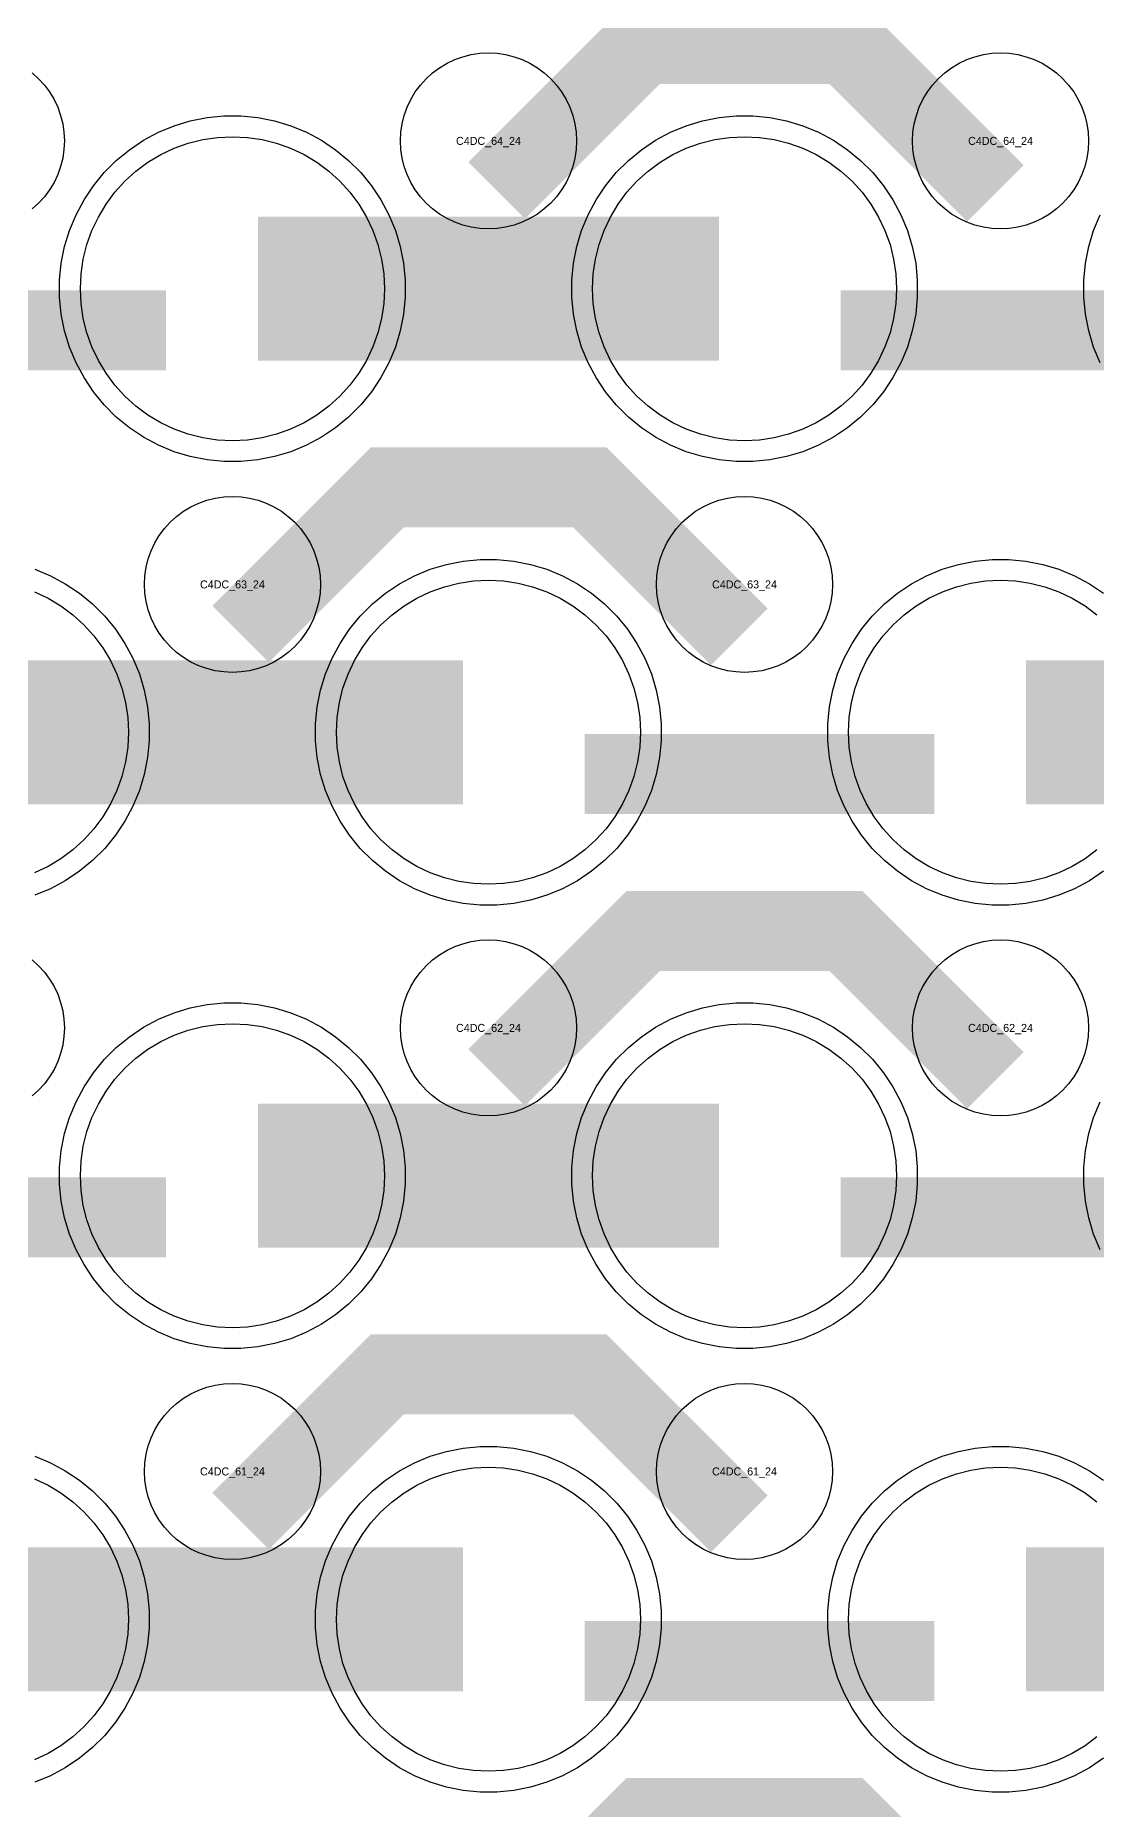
# Model space of a CAD drawing. Extents: x -11880 to 11880, y -14992 to 14992.
# Drawn here: x -4382 to -4050, y -6447 to -5892 of the extents above; entities that cross this region are included whole.
import ezdxf
from ezdxf.enums import TextEntityAlignment as Align

# ---------------------------------------------------------------- set-up
doc = ezdxf.new("R2010")
doc.units = 0
doc.header["$MEASUREMENT"] = 0
for name, color, linetype in [('GDS_775_DT_237', 138, 'CONTINUOUS'), ('RDL1_FS', 34, 'CONTINUOUS'), ('RDL_BS', 160, 'CONTINUOUS')]:
    doc.layers.add(name, color=color, linetype=linetype)

msp = doc.modelspace()

# ---------------------------------------------------------------- linework, layer by layer
at = {"layer": 'RDL1_FS', "color": 240, "true_color": 0xed1f24}
for points in [[(-4320, -6018.974), (-4324.657, -6018.745), (-4329.268, -6018.061), (-4333.791, -6016.929), (-4338.181, -6015.357), (-4342.395, -6013.365), (-4346.395, -6010.967), (-4350.14, -6008.189), (-4353.594, -6005.059), (-4356.724, -6001.605), (-4359.502, -5997.86), (-4361.9, -5993.86), (-4363.892, -5989.646), (-4365.464, -5985.256), (-4366.596, -5980.733), (-4367.28, -5976.122), (-4367.509, -5971.465), (-4367.28, -5966.808), (-4366.596, -5962.197), (-4365.464, -5957.674), (-4363.892, -5953.284), (-4361.9, -5949.07), (-4359.502, -5945.07), (-4356.724, -5941.325), (-4353.594, -5937.871), (-4350.14, -5934.741), (-4346.395, -5931.963), (-4342.395, -5929.565), (-4338.181, -5927.573), (-4333.791, -5926.001), (-4329.268, -5924.869), (-4324.657, -5924.185), (-4320, -5923.956), (-4315.343, -5924.185), (-4310.732, -5924.869), (-4306.209, -5926.001), (-4301.819, -5927.573), (-4297.605, -5929.565), (-4293.605, -5931.963), (-4289.86, -5934.741), (-4286.406, -5937.871), (-4283.276, -5941.325), (-4280.498, -5945.07), (-4278.1, -5949.07), (-4276.108, -5953.284), (-4274.536, -5957.674), (-4273.404, -5962.197), (-4272.72, -5966.808), (-4272.491, -5971.465), (-4272.72, -5976.122), (-4273.404, -5980.733), (-4274.536, -5985.256), (-4276.108, -5989.646), (-4278.1, -5993.86), (-4280.498, -5997.86), (-4283.276, -6001.605), (-4286.406, -6005.059), (-4289.86, -6008.189), (-4293.605, -6010.967), (-4297.605, -6013.365), (-4301.819, -6015.357), (-4306.209, -6016.929), (-4310.732, -6018.061), (-4315.343, -6018.745)], [(-4160, -6018.974), (-4164.657, -6018.745), (-4169.268, -6018.061), (-4173.791, -6016.929), (-4178.181, -6015.357), (-4182.395, -6013.365), (-4186.395, -6010.967), (-4190.14, -6008.189), (-4193.594, -6005.059), (-4196.724, -6001.605), (-4199.502, -5997.86), (-4201.9, -5993.86), (-4203.892, -5989.646), (-4205.464, -5985.256), (-4206.596, -5980.733), (-4207.28, -5976.122), (-4207.509, -5971.465), (-4207.28, -5966.808), (-4206.596, -5962.197), (-4205.464, -5957.674), (-4203.892, -5953.284), (-4201.9, -5949.07), (-4199.502, -5945.07), (-4196.724, -5941.325), (-4193.594, -5937.871), (-4190.14, -5934.741), (-4186.395, -5931.963), (-4182.395, -5929.565), (-4178.181, -5927.573), (-4173.791, -5926.001), (-4169.268, -5924.869), (-4164.657, -5924.185), (-4160, -5923.956), (-4155.343, -5924.185), (-4150.732, -5924.869), (-4146.209, -5926.001), (-4141.819, -5927.573), (-4137.605, -5929.565), (-4133.605, -5931.963), (-4129.86, -5934.741), (-4126.406, -5937.871), (-4123.276, -5941.325), (-4120.498, -5945.07), (-4118.1, -5949.07), (-4116.108, -5953.284), (-4114.536, -5957.674), (-4113.404, -5962.197), (-4112.72, -5966.808), (-4112.491, -5971.465), (-4112.72, -5976.122), (-4113.404, -5980.733), (-4114.536, -5985.256), (-4116.108, -5989.646), (-4118.1, -5993.86), (-4120.498, -5997.86), (-4123.276, -6001.605), (-4126.406, -6005.059), (-4129.86, -6008.189), (-4133.605, -6010.967), (-4137.605, -6013.365), (-4141.819, -6015.357), (-4146.209, -6016.929), (-4150.732, -6018.061), (-4155.343, -6018.745)], [(-4240, -6157.539), (-4244.657, -6157.31), (-4249.268, -6156.626), (-4253.791, -6155.494), (-4258.181, -6153.922), (-4262.395, -6151.93), (-4266.395, -6149.532), (-4270.14, -6146.754), (-4273.594, -6143.624), (-4276.724, -6140.17), (-4279.502, -6136.425), (-4281.9, -6132.425), (-4283.892, -6128.211), (-4285.464, -6123.821), (-4286.596, -6119.298), (-4287.28, -6114.687), (-4287.509, -6110.03), (-4287.28, -6105.373), (-4286.596, -6100.762), (-4285.464, -6096.239), (-4283.892, -6091.849), (-4281.9, -6087.635), (-4279.502, -6083.635), (-4276.724, -6079.89), (-4273.594, -6076.436), (-4270.14, -6073.306), (-4266.395, -6070.528), (-4262.395, -6068.13), (-4258.181, -6066.138), (-4253.791, -6064.566), (-4249.268, -6063.434), (-4244.657, -6062.75), (-4240, -6062.521), (-4235.343, -6062.75), (-4230.732, -6063.434), (-4226.209, -6064.566), (-4221.819, -6066.138), (-4217.605, -6068.13), (-4213.605, -6070.528), (-4209.86, -6073.306), (-4206.406, -6076.436), (-4203.276, -6079.89), (-4200.498, -6083.635), (-4198.1, -6087.635), (-4196.108, -6091.849), (-4194.536, -6096.239), (-4193.404, -6100.762), (-4192.72, -6105.373), (-4192.491, -6110.03), (-4192.72, -6114.687), (-4193.404, -6119.298), (-4194.536, -6123.821), (-4196.108, -6128.211), (-4198.1, -6132.425), (-4200.498, -6136.425), (-4203.276, -6140.17), (-4206.406, -6143.624), (-4209.86, -6146.754), (-4213.605, -6149.532), (-4217.605, -6151.93), (-4221.819, -6153.922), (-4226.209, -6155.494), (-4230.732, -6156.626), (-4235.343, -6157.31)]]:
    msp.add_lwpolyline(points, close=True, dxfattribs=at)
for points in [[(-4311.998, -5971.465, 45, 45, 0), (-4239.998, -5971.465, 45, 45, 0)], [(-4239.998, -5971.465, 45, 45, 0), (-4167.998, -5971.465, 45, 45, 0)], [(-4391.998, -6110.03, 45, 45, 0), (-4319.998, -6110.03, 45, 45, 0)], [(-4319.998, -6110.03, 45, 45, 0), (-4247.998, -6110.03, 45, 45, 0)], [(-4071.998, -6110.03, 45, 45, 0), (-3999.998, -6110.03, 45, 45, 0)]]:
    msp.add_lwpolyline(points, format="xyseb", dxfattribs=at)
for points in [[(-4049.86, -6146.754), (-4053.605, -6149.532), (-4057.605, -6151.93), (-4061.819, -6153.922), (-4066.209, -6155.494), (-4070.732, -6156.626), (-4075.343, -6157.31), (-4080, -6157.539), (-4084.657, -6157.31), (-4089.268, -6156.626), (-4093.791, -6155.494), (-4098.181, -6153.922), (-4102.395, -6151.93), (-4106.395, -6149.532), (-4110.14, -6146.754), (-4113.594, -6143.624), (-4116.724, -6140.17), (-4119.502, -6136.425), (-4121.9, -6132.425), (-4123.892, -6128.211), (-4125.464, -6123.821), (-4126.596, -6119.298), (-4127.28, -6114.687), (-4127.509, -6110.03), (-4127.28, -6105.373), (-4126.596, -6100.762), (-4125.464, -6096.239), (-4123.892, -6091.849), (-4121.9, -6087.635), (-4119.502, -6083.635), (-4116.724, -6079.89), (-4113.594, -6076.436), (-4110.14, -6073.306), (-4106.395, -6070.528), (-4102.395, -6068.13), (-4098.181, -6066.138), (-4093.791, -6064.566), (-4089.268, -6063.434), (-4084.657, -6062.75), (-4080, -6062.521), (-4075.343, -6062.75), (-4070.732, -6063.434), (-4066.209, -6064.566), (-4061.819, -6066.138), (-4057.605, -6068.13), (-4053.605, -6070.528), (-4049.86, -6073.306)], [(-4381.819, -6066.138), (-4377.605, -6068.13), (-4373.605, -6070.528), (-4369.86, -6073.306), (-4366.406, -6076.436), (-4363.276, -6079.89), (-4360.498, -6083.635), (-4358.1, -6087.635), (-4356.108, -6091.849), (-4354.536, -6096.239), (-4353.404, -6100.762), (-4352.72, -6105.373), (-4352.491, -6110.03), (-4352.72, -6114.687), (-4353.404, -6119.298), (-4354.536, -6123.821), (-4356.108, -6128.211), (-4358.1, -6132.425), (-4360.498, -6136.425), (-4363.276, -6140.17), (-4366.406, -6143.624), (-4369.86, -6146.754), (-4373.605, -6149.532), (-4377.605, -6151.93), (-4381.819, -6153.922)]]:
    msp.add_lwpolyline(points, dxfattribs=at)
at = {"layer": 'RDL1_FS'}
for points in [[(-4320, -6296.099), (-4324.657, -6295.87), (-4329.268, -6295.186), (-4333.791, -6294.054), (-4338.181, -6292.482), (-4342.395, -6290.49), (-4346.395, -6288.092), (-4350.14, -6285.314), (-4353.594, -6282.184), (-4356.724, -6278.73), (-4359.502, -6274.985), (-4361.9, -6270.985), (-4363.892, -6266.771), (-4365.464, -6262.381), (-4366.596, -6257.858), (-4367.28, -6253.247), (-4367.509, -6248.59), (-4367.28, -6243.933), (-4366.596, -6239.322), (-4365.464, -6234.799), (-4363.892, -6230.409), (-4361.9, -6226.195), (-4359.502, -6222.195), (-4356.724, -6218.45), (-4353.594, -6214.996), (-4350.14, -6211.866), (-4346.395, -6209.088), (-4342.395, -6206.69), (-4338.181, -6204.698), (-4333.791, -6203.126), (-4329.268, -6201.994), (-4324.657, -6201.31), (-4320, -6201.081), (-4315.343, -6201.31), (-4310.732, -6201.994), (-4306.209, -6203.126), (-4301.819, -6204.698), (-4297.605, -6206.69), (-4293.605, -6209.088), (-4289.86, -6211.866), (-4286.406, -6214.996), (-4283.276, -6218.45), (-4280.498, -6222.195), (-4278.1, -6226.195), (-4276.108, -6230.409), (-4274.536, -6234.799), (-4273.404, -6239.322), (-4272.72, -6243.933), (-4272.491, -6248.59), (-4272.72, -6253.247), (-4273.404, -6257.858), (-4274.536, -6262.381), (-4276.108, -6266.771), (-4278.1, -6270.985), (-4280.498, -6274.985), (-4283.276, -6278.73), (-4286.406, -6282.184), (-4289.86, -6285.314), (-4293.605, -6288.092), (-4297.605, -6290.49), (-4301.819, -6292.482), (-4306.209, -6294.054), (-4310.732, -6295.186), (-4315.343, -6295.87)], [(-4160, -6296.099), (-4164.657, -6295.87), (-4169.268, -6295.186), (-4173.791, -6294.054), (-4178.181, -6292.482), (-4182.395, -6290.49), (-4186.395, -6288.092), (-4190.14, -6285.314), (-4193.594, -6282.184), (-4196.724, -6278.73), (-4199.502, -6274.985), (-4201.9, -6270.985), (-4203.892, -6266.771), (-4205.464, -6262.381), (-4206.596, -6257.858), (-4207.28, -6253.247), (-4207.509, -6248.59), (-4207.28, -6243.933), (-4206.596, -6239.322), (-4205.464, -6234.799), (-4203.892, -6230.409), (-4201.9, -6226.195), (-4199.502, -6222.195), (-4196.724, -6218.45), (-4193.594, -6214.996), (-4190.14, -6211.866), (-4186.395, -6209.088), (-4182.395, -6206.69), (-4178.181, -6204.698), (-4173.791, -6203.126), (-4169.268, -6201.994), (-4164.657, -6201.31), (-4160, -6201.081), (-4155.343, -6201.31), (-4150.732, -6201.994), (-4146.209, -6203.126), (-4141.819, -6204.698), (-4137.605, -6206.69), (-4133.605, -6209.088), (-4129.86, -6211.866), (-4126.406, -6214.996), (-4123.276, -6218.45), (-4120.498, -6222.195), (-4118.1, -6226.195), (-4116.108, -6230.409), (-4114.536, -6234.799), (-4113.404, -6239.322), (-4112.72, -6243.933), (-4112.491, -6248.59), (-4112.72, -6253.247), (-4113.404, -6257.858), (-4114.536, -6262.381), (-4116.108, -6266.771), (-4118.1, -6270.985), (-4120.498, -6274.985), (-4123.276, -6278.73), (-4126.406, -6282.184), (-4129.86, -6285.314), (-4133.605, -6288.092), (-4137.605, -6290.49), (-4141.819, -6292.482), (-4146.209, -6294.054), (-4150.732, -6295.186), (-4155.343, -6295.87)], [(-4240, -6434.664), (-4244.657, -6434.435), (-4249.268, -6433.751), (-4253.791, -6432.619), (-4258.181, -6431.047), (-4262.395, -6429.055), (-4266.395, -6426.657), (-4270.14, -6423.879), (-4273.594, -6420.749), (-4276.724, -6417.295), (-4279.502, -6413.55), (-4281.9, -6409.55), (-4283.892, -6405.336), (-4285.464, -6400.946), (-4286.596, -6396.423), (-4287.28, -6391.812), (-4287.509, -6387.155), (-4287.28, -6382.498), (-4286.596, -6377.887), (-4285.464, -6373.364), (-4283.892, -6368.974), (-4281.9, -6364.76), (-4279.502, -6360.76), (-4276.724, -6357.015), (-4273.594, -6353.561), (-4270.14, -6350.431), (-4266.395, -6347.653), (-4262.395, -6345.255), (-4258.181, -6343.263), (-4253.791, -6341.691), (-4249.268, -6340.559), (-4244.657, -6339.875), (-4240, -6339.646), (-4235.343, -6339.875), (-4230.732, -6340.559), (-4226.209, -6341.691), (-4221.819, -6343.263), (-4217.605, -6345.255), (-4213.605, -6347.653), (-4209.86, -6350.431), (-4206.406, -6353.561), (-4203.276, -6357.015), (-4200.498, -6360.76), (-4198.1, -6364.76), (-4196.108, -6368.974), (-4194.536, -6373.364), (-4193.404, -6377.887), (-4192.72, -6382.498), (-4192.491, -6387.155), (-4192.72, -6391.812), (-4193.404, -6396.423), (-4194.536, -6400.946), (-4196.108, -6405.336), (-4198.1, -6409.55), (-4200.498, -6413.55), (-4203.276, -6417.295), (-4206.406, -6420.749), (-4209.86, -6423.879), (-4213.605, -6426.657), (-4217.605, -6429.055), (-4221.819, -6431.047), (-4226.209, -6432.619), (-4230.732, -6433.751), (-4235.343, -6434.435)]]:
    msp.add_lwpolyline(points, close=True, dxfattribs=at)
for points in [[(-4311.998, -6248.59, 45, 45, 0), (-4239.998, -6248.59, 45, 45, 0)], [(-4239.998, -6248.59, 45, 45, 0), (-4167.998, -6248.59, 45, 45, 0)], [(-4391.998, -6387.155, 45, 45, 0), (-4319.998, -6387.155, 45, 45, 0)], [(-4319.998, -6387.155, 45, 45, 0), (-4247.998, -6387.155, 45, 45, 0)], [(-4071.998, -6387.155, 45, 45, 0), (-3999.998, -6387.155, 45, 45, 0)]]:
    msp.add_lwpolyline(points, format="xyseb", dxfattribs=at)
for points in [[(-4049.86, -6423.879), (-4053.605, -6426.657), (-4057.605, -6429.055), (-4061.819, -6431.047), (-4066.209, -6432.619), (-4070.732, -6433.751), (-4075.343, -6434.435), (-4080, -6434.664), (-4084.657, -6434.435), (-4089.268, -6433.751), (-4093.791, -6432.619), (-4098.181, -6431.047), (-4102.395, -6429.055), (-4106.395, -6426.657), (-4110.14, -6423.879), (-4113.594, -6420.749), (-4116.724, -6417.295), (-4119.502, -6413.55), (-4121.9, -6409.55), (-4123.892, -6405.336), (-4125.464, -6400.946), (-4126.596, -6396.423), (-4127.28, -6391.812), (-4127.509, -6387.155), (-4127.28, -6382.498), (-4126.596, -6377.887), (-4125.464, -6373.364), (-4123.892, -6368.974), (-4121.9, -6364.76), (-4119.502, -6360.76), (-4116.724, -6357.015), (-4113.594, -6353.561), (-4110.14, -6350.431), (-4106.395, -6347.653), (-4102.395, -6345.255), (-4098.181, -6343.263), (-4093.791, -6341.691), (-4089.268, -6340.559), (-4084.657, -6339.875), (-4080, -6339.646), (-4075.343, -6339.875), (-4070.732, -6340.559), (-4066.209, -6341.691), (-4061.819, -6343.263), (-4057.605, -6345.255), (-4053.605, -6347.653), (-4049.86, -6350.431)], [(-4381.819, -6343.263), (-4377.605, -6345.255), (-4373.605, -6347.653), (-4369.86, -6350.431), (-4366.406, -6353.561), (-4363.276, -6357.015), (-4360.498, -6360.76), (-4358.1, -6364.76), (-4356.108, -6368.974), (-4354.536, -6373.364), (-4353.404, -6377.887), (-4352.72, -6382.498), (-4352.491, -6387.155), (-4352.72, -6391.812), (-4353.404, -6396.423), (-4354.536, -6400.946), (-4356.108, -6405.336), (-4358.1, -6409.55), (-4360.498, -6413.55), (-4363.276, -6417.295), (-4366.406, -6420.749), (-4369.86, -6423.879), (-4373.605, -6426.657), (-4377.605, -6429.055), (-4381.819, -6431.047)]]:
    msp.add_lwpolyline(points, dxfattribs=at)
at = {"layer": 'RDL_BS'}
for points in [[(-4237.438, -5940.779, 25, 25, 0), (-4191.623, -5894.964, 25, 25, 0), (-4158.07, -5894.964, 25, 25, 0)], [(-4081.599, -5941.678, 25, 25, 0), (-4128.313, -5894.964, 25, 25, 0), (-4158.071, -5894.964, 25, 25, 0)], [(-4317.438, -6079.344, 25, 25, 0), (-4271.623, -6033.529, 25, 25, 0), (-4238.07, -6033.529, 25, 25, 0)], [(-4161.599, -6080.243, 25, 25, 0), (-4208.313, -6033.529, 25, 25, 0), (-4238.071, -6033.529, 25, 25, 0)], [(-4237.438, -6217.904, 25, 25, 0), (-4191.623, -6172.089, 25, 25, 0), (-4158.07, -6172.089, 25, 25, 0)], [(-4081.599, -6218.803, 25, 25, 0), (-4128.313, -6172.089, 25, 25, 0), (-4158.071, -6172.089, 25, 25, 0)], [(-4449.984, -6261.603, 25, 25, 0), (-4340.719, -6261.603, 25, 25, 0)], [(-4129.984, -6261.603, 25, 25, 0), (-4020.719, -6261.603, 25, 25, 0)], [(-4317.438, -6356.469, 25, 25, 0), (-4271.623, -6310.654, 25, 25, 0), (-4238.07, -6310.654, 25, 25, 0)], [(-4161.599, -6357.368, 25, 25, 0), (-4208.313, -6310.654, 25, 25, 0), (-4238.071, -6310.654, 25, 25, 0)], [(-4209.984, -6400.168, 25, 25, 0), (-4100.719, -6400.168, 25, 25, 0)], [(-4237.438, -6495.034, 25, 25, 0), (-4191.623, -6449.219, 25, 25, 0), (-4158.07, -6449.219, 25, 25, 0)], [(-4081.599, -6495.933, 25, 25, 0), (-4128.313, -6449.219, 25, 25, 0), (-4158.071, -6449.219, 25, 25, 0)]]:
    msp.add_lwpolyline(points, format="xyseb", dxfattribs=at)
for points in [[(-4240, -5952.771), (-4242.693, -5952.639), (-4245.365, -5952.243), (-4247.984, -5951.586), (-4250.519, -5950.679), (-4252.956, -5949.527), (-4255.28, -5948.134), (-4257.443, -5946.531), (-4259.442, -5944.719), (-4261.254, -5942.72), (-4262.857, -5940.557), (-4264.25, -5938.233), (-4265.402, -5935.796), (-4266.309, -5933.261), (-4266.966, -5930.642), (-4267.362, -5927.97), (-4267.494, -5925.277), (-4267.362, -5922.584), (-4266.966, -5919.912), (-4266.309, -5917.293), (-4265.402, -5914.758), (-4264.25, -5912.321), (-4262.857, -5909.997), (-4261.254, -5907.834), (-4259.442, -5905.835), (-4257.443, -5904.023), (-4255.28, -5902.42), (-4252.956, -5901.027), (-4250.519, -5899.875), (-4247.984, -5898.968), (-4245.365, -5898.311), (-4242.693, -5897.915), (-4240, -5897.783), (-4237.307, -5897.915), (-4234.635, -5898.311), (-4232.016, -5898.968), (-4229.481, -5899.875), (-4227.044, -5901.027), (-4224.72, -5902.42), (-4222.557, -5904.023), (-4220.558, -5905.835), (-4218.746, -5907.834), (-4217.143, -5909.997), (-4215.75, -5912.321), (-4214.598, -5914.758), (-4213.691, -5917.293), (-4213.034, -5919.912), (-4212.638, -5922.584), (-4212.506, -5925.277), (-4212.638, -5927.97), (-4213.034, -5930.642), (-4213.691, -5933.261), (-4214.598, -5935.796), (-4215.75, -5938.233), (-4217.143, -5940.557), (-4218.746, -5942.72), (-4220.558, -5944.719), (-4222.557, -5946.531), (-4224.72, -5948.134), (-4227.044, -5949.527), (-4229.481, -5950.679), (-4232.016, -5951.586), (-4234.635, -5952.243), (-4237.307, -5952.639)], [(-4080, -5952.771), (-4082.693, -5952.639), (-4085.365, -5952.243), (-4087.984, -5951.586), (-4090.519, -5950.679), (-4092.956, -5949.527), (-4095.28, -5948.134), (-4097.443, -5946.531), (-4099.442, -5944.719), (-4101.254, -5942.72), (-4102.857, -5940.557), (-4104.25, -5938.233), (-4105.402, -5935.796), (-4106.309, -5933.261), (-4106.966, -5930.642), (-4107.362, -5927.97), (-4107.494, -5925.277), (-4107.362, -5922.584), (-4106.966, -5919.912), (-4106.309, -5917.293), (-4105.402, -5914.758), (-4104.25, -5912.321), (-4102.857, -5909.997), (-4101.254, -5907.834), (-4099.442, -5905.835), (-4097.443, -5904.023), (-4095.28, -5902.42), (-4092.956, -5901.027), (-4090.519, -5899.875), (-4087.984, -5898.968), (-4085.365, -5898.311), (-4082.693, -5897.915), (-4080, -5897.783), (-4077.307, -5897.915), (-4074.635, -5898.311), (-4072.016, -5898.968), (-4069.481, -5899.875), (-4067.044, -5901.027), (-4064.72, -5902.42), (-4062.557, -5904.023), (-4060.558, -5905.835), (-4058.746, -5907.834), (-4057.143, -5909.997), (-4055.75, -5912.321), (-4054.598, -5914.758), (-4053.691, -5917.293), (-4053.034, -5919.912), (-4052.638, -5922.584), (-4052.506, -5925.277), (-4052.638, -5927.97), (-4053.034, -5930.642), (-4053.691, -5933.261), (-4054.598, -5935.796), (-4055.75, -5938.233), (-4057.143, -5940.557), (-4058.746, -5942.72), (-4060.558, -5944.719), (-4062.557, -5946.531), (-4064.72, -5948.134), (-4067.044, -5949.527), (-4069.481, -5950.679), (-4072.016, -5951.586), (-4074.635, -5952.243), (-4077.307, -5952.639)], [(-4320, -6091.336), (-4322.693, -6091.204), (-4325.365, -6090.808), (-4327.984, -6090.151), (-4330.519, -6089.244), (-4332.956, -6088.092), (-4335.28, -6086.699), (-4337.443, -6085.096), (-4339.442, -6083.284), (-4341.254, -6081.285), (-4342.857, -6079.122), (-4344.25, -6076.798), (-4345.402, -6074.361), (-4346.309, -6071.826), (-4346.966, -6069.207), (-4347.362, -6066.535), (-4347.494, -6063.842), (-4347.362, -6061.149), (-4346.966, -6058.477), (-4346.309, -6055.858), (-4345.402, -6053.323), (-4344.25, -6050.886), (-4342.857, -6048.562), (-4341.254, -6046.399), (-4339.442, -6044.4), (-4337.443, -6042.588), (-4335.28, -6040.985), (-4332.956, -6039.592), (-4330.519, -6038.44), (-4327.984, -6037.533), (-4325.365, -6036.876), (-4322.693, -6036.48), (-4320, -6036.348), (-4317.307, -6036.48), (-4314.635, -6036.876), (-4312.016, -6037.533), (-4309.481, -6038.44), (-4307.044, -6039.592), (-4304.72, -6040.985), (-4302.557, -6042.588), (-4300.558, -6044.4), (-4298.746, -6046.399), (-4297.143, -6048.562), (-4295.75, -6050.886), (-4294.598, -6053.323), (-4293.691, -6055.858), (-4293.034, -6058.477), (-4292.638, -6061.149), (-4292.506, -6063.842), (-4292.638, -6066.535), (-4293.034, -6069.207), (-4293.691, -6071.826), (-4294.598, -6074.361), (-4295.75, -6076.798), (-4297.143, -6079.122), (-4298.746, -6081.285), (-4300.558, -6083.284), (-4302.557, -6085.096), (-4304.72, -6086.699), (-4307.044, -6088.092), (-4309.481, -6089.244), (-4312.016, -6090.151), (-4314.635, -6090.808), (-4317.307, -6091.204)], [(-4160, -6091.336), (-4162.693, -6091.204), (-4165.365, -6090.808), (-4167.984, -6090.151), (-4170.519, -6089.244), (-4172.956, -6088.092), (-4175.28, -6086.699), (-4177.443, -6085.096), (-4179.442, -6083.284), (-4181.254, -6081.285), (-4182.857, -6079.122), (-4184.25, -6076.798), (-4185.402, -6074.361), (-4186.309, -6071.826), (-4186.966, -6069.207), (-4187.362, -6066.535), (-4187.494, -6063.842), (-4187.362, -6061.149), (-4186.966, -6058.477), (-4186.309, -6055.858), (-4185.402, -6053.323), (-4184.25, -6050.886), (-4182.857, -6048.562), (-4181.254, -6046.399), (-4179.442, -6044.4), (-4177.443, -6042.588), (-4175.28, -6040.985), (-4172.956, -6039.592), (-4170.519, -6038.44), (-4167.984, -6037.533), (-4165.365, -6036.876), (-4162.693, -6036.48), (-4160, -6036.348), (-4157.307, -6036.48), (-4154.635, -6036.876), (-4152.016, -6037.533), (-4149.481, -6038.44), (-4147.044, -6039.592), (-4144.72, -6040.985), (-4142.557, -6042.588), (-4140.558, -6044.4), (-4138.746, -6046.399), (-4137.143, -6048.562), (-4135.75, -6050.886), (-4134.598, -6053.323), (-4133.691, -6055.858), (-4133.034, -6058.477), (-4132.638, -6061.149), (-4132.506, -6063.842), (-4132.638, -6066.535), (-4133.034, -6069.207), (-4133.691, -6071.826), (-4134.598, -6074.361), (-4135.75, -6076.798), (-4137.143, -6079.122), (-4138.746, -6081.285), (-4140.558, -6083.284), (-4142.557, -6085.096), (-4144.72, -6086.699), (-4147.044, -6088.092), (-4149.481, -6089.244), (-4152.016, -6090.151), (-4154.635, -6090.808), (-4157.307, -6091.204)], [(-4240, -6229.896), (-4242.693, -6229.764), (-4245.365, -6229.368), (-4247.984, -6228.711), (-4250.519, -6227.804), (-4252.956, -6226.652), (-4255.28, -6225.259), (-4257.443, -6223.656), (-4259.442, -6221.844), (-4261.254, -6219.845), (-4262.857, -6217.682), (-4264.25, -6215.358), (-4265.402, -6212.921), (-4266.309, -6210.386), (-4266.966, -6207.767), (-4267.362, -6205.095), (-4267.494, -6202.402), (-4267.362, -6199.709), (-4266.966, -6197.037), (-4266.309, -6194.418), (-4265.402, -6191.883), (-4264.25, -6189.446), (-4262.857, -6187.122), (-4261.254, -6184.959), (-4259.442, -6182.96), (-4257.443, -6181.148), (-4255.28, -6179.545), (-4252.956, -6178.152), (-4250.519, -6177), (-4247.984, -6176.093), (-4245.365, -6175.436), (-4242.693, -6175.04), (-4240, -6174.908), (-4237.307, -6175.04), (-4234.635, -6175.436), (-4232.016, -6176.093), (-4229.481, -6177), (-4227.044, -6178.152), (-4224.72, -6179.545), (-4222.557, -6181.148), (-4220.558, -6182.96), (-4218.746, -6184.959), (-4217.143, -6187.122), (-4215.75, -6189.446), (-4214.598, -6191.883), (-4213.691, -6194.418), (-4213.034, -6197.037), (-4212.638, -6199.709), (-4212.506, -6202.402), (-4212.638, -6205.095), (-4213.034, -6207.767), (-4213.691, -6210.386), (-4214.598, -6212.921), (-4215.75, -6215.358), (-4217.143, -6217.682), (-4218.746, -6219.845), (-4220.558, -6221.844), (-4222.557, -6223.656), (-4224.72, -6225.259), (-4227.044, -6226.652), (-4229.481, -6227.804), (-4232.016, -6228.711), (-4234.635, -6229.368), (-4237.307, -6229.764)], [(-4080, -6229.896), (-4082.693, -6229.764), (-4085.365, -6229.368), (-4087.984, -6228.711), (-4090.519, -6227.804), (-4092.956, -6226.652), (-4095.28, -6225.259), (-4097.443, -6223.656), (-4099.442, -6221.844), (-4101.254, -6219.845), (-4102.857, -6217.682), (-4104.25, -6215.358), (-4105.402, -6212.921), (-4106.309, -6210.386), (-4106.966, -6207.767), (-4107.362, -6205.095), (-4107.494, -6202.402), (-4107.362, -6199.709), (-4106.966, -6197.037), (-4106.309, -6194.418), (-4105.402, -6191.883), (-4104.25, -6189.446), (-4102.857, -6187.122), (-4101.254, -6184.959), (-4099.442, -6182.96), (-4097.443, -6181.148), (-4095.28, -6179.545), (-4092.956, -6178.152), (-4090.519, -6177), (-4087.984, -6176.093), (-4085.365, -6175.436), (-4082.693, -6175.04), (-4080, -6174.908), (-4077.307, -6175.04), (-4074.635, -6175.436), (-4072.016, -6176.093), (-4069.481, -6177), (-4067.044, -6178.152), (-4064.72, -6179.545), (-4062.557, -6181.148), (-4060.558, -6182.96), (-4058.746, -6184.959), (-4057.143, -6187.122), (-4055.75, -6189.446), (-4054.598, -6191.883), (-4053.691, -6194.418), (-4053.034, -6197.037), (-4052.638, -6199.709), (-4052.506, -6202.402), (-4052.638, -6205.095), (-4053.034, -6207.767), (-4053.691, -6210.386), (-4054.598, -6212.921), (-4055.75, -6215.358), (-4057.143, -6217.682), (-4058.746, -6219.845), (-4060.558, -6221.844), (-4062.557, -6223.656), (-4064.72, -6225.259), (-4067.044, -6226.652), (-4069.481, -6227.804), (-4072.016, -6228.711), (-4074.635, -6229.368), (-4077.307, -6229.764)], [(-4322.644, -6302.59), (-4327.938, -6302.073), (-4333.165, -6301.027), (-4338.205, -6299.496), (-4343.115, -6297.465), (-4347.777, -6294.973), (-4352.191, -6292.026), (-4356.292, -6288.664), (-4360.074, -6284.882), (-4363.436, -6280.781), (-4366.383, -6276.367), (-4368.875, -6271.705), (-4370.906, -6266.795), (-4372.437, -6261.755), (-4373.483, -6256.528), (-4374, -6251.234), (-4374, -6245.946), (-4373.483, -6240.652), (-4372.437, -6235.425), (-4370.906, -6230.385), (-4368.875, -6225.475), (-4366.383, -6220.813), (-4363.436, -6216.399), (-4360.074, -6212.298), (-4356.292, -6208.516), (-4352.191, -6205.154), (-4347.777, -6202.207), (-4343.115, -6199.715), (-4338.205, -6197.684), (-4333.165, -6196.153), (-4327.938, -6195.107), (-4322.644, -6194.59), (-4317.356, -6194.59), (-4312.062, -6195.107), (-4306.835, -6196.153), (-4301.795, -6197.684), (-4296.885, -6199.715), (-4292.223, -6202.207), (-4287.809, -6205.154), (-4283.708, -6208.516), (-4279.926, -6212.298), (-4276.564, -6216.399), (-4273.617, -6220.813), (-4271.125, -6225.475), (-4269.094, -6230.385), (-4267.563, -6235.425), (-4266.517, -6240.652), (-4266, -6245.946), (-4266, -6251.234), (-4266.517, -6256.528), (-4267.563, -6261.755), (-4269.094, -6266.795), (-4271.125, -6271.705), (-4273.617, -6276.367), (-4276.564, -6280.781), (-4279.926, -6284.882), (-4283.708, -6288.664), (-4287.809, -6292.026), (-4292.223, -6294.973), (-4296.885, -6297.465), (-4301.795, -6299.496), (-4306.835, -6301.027), (-4312.062, -6302.073), (-4317.356, -6302.59)], [(-4162.644, -6302.59), (-4167.938, -6302.073), (-4173.165, -6301.027), (-4178.205, -6299.496), (-4183.115, -6297.465), (-4187.777, -6294.973), (-4192.191, -6292.026), (-4196.292, -6288.664), (-4200.074, -6284.882), (-4203.436, -6280.781), (-4206.383, -6276.367), (-4208.875, -6271.705), (-4210.906, -6266.795), (-4212.437, -6261.755), (-4213.483, -6256.528), (-4214, -6251.234), (-4214, -6245.946), (-4213.483, -6240.652), (-4212.437, -6235.425), (-4210.906, -6230.385), (-4208.875, -6225.475), (-4206.383, -6220.813), (-4203.436, -6216.399), (-4200.074, -6212.298), (-4196.292, -6208.516), (-4192.191, -6205.154), (-4187.777, -6202.207), (-4183.115, -6199.715), (-4178.205, -6197.684), (-4173.165, -6196.153), (-4167.938, -6195.107), (-4162.644, -6194.59), (-4157.356, -6194.59), (-4152.062, -6195.107), (-4146.835, -6196.153), (-4141.795, -6197.684), (-4136.885, -6199.715), (-4132.223, -6202.207), (-4127.809, -6205.154), (-4123.708, -6208.516), (-4119.926, -6212.298), (-4116.564, -6216.399), (-4113.617, -6220.813), (-4111.125, -6225.475), (-4109.094, -6230.385), (-4107.563, -6235.425), (-4106.517, -6240.652), (-4106, -6245.946), (-4106, -6251.234), (-4106.517, -6256.528), (-4107.563, -6261.755), (-4109.094, -6266.795), (-4111.125, -6271.705), (-4113.617, -6276.367), (-4116.564, -6280.781), (-4119.926, -6284.882), (-4123.708, -6288.664), (-4127.809, -6292.026), (-4132.223, -6294.973), (-4136.885, -6297.465), (-4141.795, -6299.496), (-4146.835, -6301.027), (-4152.062, -6302.073), (-4157.356, -6302.59)], [(-4320, -6368.461), (-4322.693, -6368.329), (-4325.365, -6367.933), (-4327.984, -6367.276), (-4330.519, -6366.369), (-4332.956, -6365.217), (-4335.28, -6363.824), (-4337.443, -6362.221), (-4339.442, -6360.409), (-4341.254, -6358.41), (-4342.857, -6356.247), (-4344.25, -6353.923), (-4345.402, -6351.486), (-4346.309, -6348.951), (-4346.966, -6346.332), (-4347.362, -6343.66), (-4347.494, -6340.967), (-4347.362, -6338.274), (-4346.966, -6335.602), (-4346.309, -6332.983), (-4345.402, -6330.448), (-4344.25, -6328.011), (-4342.857, -6325.687), (-4341.254, -6323.524), (-4339.442, -6321.525), (-4337.443, -6319.713), (-4335.28, -6318.11), (-4332.956, -6316.717), (-4330.519, -6315.565), (-4327.984, -6314.658), (-4325.365, -6314.001), (-4322.693, -6313.605), (-4320, -6313.473), (-4317.307, -6313.605), (-4314.635, -6314.001), (-4312.016, -6314.658), (-4309.481, -6315.565), (-4307.044, -6316.717), (-4304.72, -6318.11), (-4302.557, -6319.713), (-4300.558, -6321.525), (-4298.746, -6323.524), (-4297.143, -6325.687), (-4295.75, -6328.011), (-4294.598, -6330.448), (-4293.691, -6332.983), (-4293.034, -6335.602), (-4292.638, -6338.274), (-4292.506, -6340.967), (-4292.638, -6343.66), (-4293.034, -6346.332), (-4293.691, -6348.951), (-4294.598, -6351.486), (-4295.75, -6353.923), (-4297.143, -6356.247), (-4298.746, -6358.41), (-4300.558, -6360.409), (-4302.557, -6362.221), (-4304.72, -6363.824), (-4307.044, -6365.217), (-4309.481, -6366.369), (-4312.016, -6367.276), (-4314.635, -6367.933), (-4317.307, -6368.329)], [(-4160, -6368.461), (-4162.693, -6368.329), (-4165.365, -6367.933), (-4167.984, -6367.276), (-4170.519, -6366.369), (-4172.956, -6365.217), (-4175.28, -6363.824), (-4177.443, -6362.221), (-4179.442, -6360.409), (-4181.254, -6358.41), (-4182.857, -6356.247), (-4184.25, -6353.923), (-4185.402, -6351.486), (-4186.309, -6348.951), (-4186.966, -6346.332), (-4187.362, -6343.66), (-4187.494, -6340.967), (-4187.362, -6338.274), (-4186.966, -6335.602), (-4186.309, -6332.983), (-4185.402, -6330.448), (-4184.25, -6328.011), (-4182.857, -6325.687), (-4181.254, -6323.524), (-4179.442, -6321.525), (-4177.443, -6319.713), (-4175.28, -6318.11), (-4172.956, -6316.717), (-4170.519, -6315.565), (-4167.984, -6314.658), (-4165.365, -6314.001), (-4162.693, -6313.605), (-4160, -6313.473), (-4157.307, -6313.605), (-4154.635, -6314.001), (-4152.016, -6314.658), (-4149.481, -6315.565), (-4147.044, -6316.717), (-4144.72, -6318.11), (-4142.557, -6319.713), (-4140.558, -6321.525), (-4138.746, -6323.524), (-4137.143, -6325.687), (-4135.75, -6328.011), (-4134.598, -6330.448), (-4133.691, -6332.983), (-4133.034, -6335.602), (-4132.638, -6338.274), (-4132.506, -6340.967), (-4132.638, -6343.66), (-4133.034, -6346.332), (-4133.691, -6348.951), (-4134.598, -6351.486), (-4135.75, -6353.923), (-4137.143, -6356.247), (-4138.746, -6358.41), (-4140.558, -6360.409), (-4142.557, -6362.221), (-4144.72, -6363.824), (-4147.044, -6365.217), (-4149.481, -6366.369), (-4152.016, -6367.276), (-4154.635, -6367.933), (-4157.307, -6368.329)], [(-4242.644, -6441.155), (-4247.938, -6440.638), (-4253.165, -6439.592), (-4258.205, -6438.061), (-4263.115, -6436.03), (-4267.777, -6433.538), (-4272.191, -6430.591), (-4276.292, -6427.229), (-4280.074, -6423.447), (-4283.436, -6419.346), (-4286.383, -6414.932), (-4288.875, -6410.27), (-4290.906, -6405.36), (-4292.437, -6400.32), (-4293.483, -6395.093), (-4294, -6389.799), (-4294, -6384.511), (-4293.483, -6379.217), (-4292.437, -6373.99), (-4290.906, -6368.95), (-4288.875, -6364.04), (-4286.383, -6359.378), (-4283.436, -6354.964), (-4280.074, -6350.863), (-4276.292, -6347.081), (-4272.191, -6343.719), (-4267.777, -6340.772), (-4263.115, -6338.28), (-4258.205, -6336.249), (-4253.165, -6334.718), (-4247.938, -6333.672), (-4242.644, -6333.155), (-4237.356, -6333.155), (-4232.062, -6333.672), (-4226.835, -6334.718), (-4221.795, -6336.249), (-4216.885, -6338.28), (-4212.223, -6340.772), (-4207.809, -6343.719), (-4203.708, -6347.081), (-4199.926, -6350.863), (-4196.564, -6354.964), (-4193.617, -6359.378), (-4191.125, -6364.04), (-4189.094, -6368.95), (-4187.563, -6373.99), (-4186.517, -6379.217), (-4186, -6384.511), (-4186, -6389.799), (-4186.517, -6395.093), (-4187.563, -6400.32), (-4189.094, -6405.36), (-4191.125, -6410.27), (-4193.617, -6414.932), (-4196.564, -6419.346), (-4199.926, -6423.447), (-4203.708, -6427.229), (-4207.809, -6430.591), (-4212.223, -6433.538), (-4216.885, -6436.03), (-4221.795, -6438.061), (-4226.835, -6439.592), (-4232.062, -6440.638), (-4237.356, -6441.155)]]:
    msp.add_lwpolyline(points, close=True, dxfattribs=at)
for points in [[(-4382.557, -5904.023), (-4380.558, -5905.835), (-4378.746, -5907.834), (-4377.143, -5909.997), (-4375.75, -5912.321), (-4374.598, -5914.758), (-4373.691, -5917.293), (-4373.034, -5919.912), (-4372.638, -5922.584), (-4372.506, -5925.277), (-4372.638, -5927.97), (-4373.034, -5930.642), (-4373.691, -5933.261), (-4374.598, -5935.796), (-4375.75, -5938.233), (-4377.143, -5940.557), (-4378.746, -5942.72), (-4380.558, -5944.719), (-4382.557, -5946.531)], [(-4382.557, -6181.148), (-4380.558, -6182.96), (-4378.746, -6184.959), (-4377.143, -6187.122), (-4375.75, -6189.446), (-4374.598, -6191.883), (-4373.691, -6194.418), (-4373.034, -6197.037), (-4372.638, -6199.709), (-4372.506, -6202.402), (-4372.638, -6205.095), (-4373.034, -6207.767), (-4373.691, -6210.386), (-4374.598, -6212.921), (-4375.75, -6215.358), (-4377.143, -6217.682), (-4378.746, -6219.845), (-4380.558, -6221.844), (-4382.557, -6223.656)], [(-4048.875, -6271.705), (-4050.906, -6266.795), (-4052.437, -6261.755), (-4053.483, -6256.528), (-4054, -6251.234), (-4054, -6245.946), (-4053.483, -6240.652), (-4052.437, -6235.425), (-4050.906, -6230.385), (-4048.875, -6225.475)], [(-4047.809, -6430.591), (-4052.223, -6433.538), (-4056.885, -6436.03), (-4061.795, -6438.061), (-4066.835, -6439.592), (-4072.062, -6440.638), (-4077.356, -6441.155), (-4082.644, -6441.155), (-4087.938, -6440.638), (-4093.165, -6439.592), (-4098.205, -6438.061), (-4103.115, -6436.03), (-4107.777, -6433.538), (-4112.191, -6430.591), (-4116.292, -6427.229), (-4120.074, -6423.447), (-4123.436, -6419.346), (-4126.383, -6414.932), (-4128.875, -6410.27), (-4130.906, -6405.36), (-4132.437, -6400.32), (-4133.483, -6395.093), (-4134, -6389.799), (-4134, -6384.511), (-4133.483, -6379.217), (-4132.437, -6373.99), (-4130.906, -6368.95), (-4128.875, -6364.04), (-4126.383, -6359.378), (-4123.436, -6354.964), (-4120.074, -6350.863), (-4116.292, -6347.081), (-4112.191, -6343.719), (-4107.777, -6340.772), (-4103.115, -6338.28), (-4098.205, -6336.249), (-4093.165, -6334.718), (-4087.938, -6333.672), (-4082.644, -6333.155), (-4077.356, -6333.155), (-4072.062, -6333.672), (-4066.835, -6334.718), (-4061.795, -6336.249), (-4056.885, -6338.28), (-4052.223, -6340.772), (-4047.809, -6343.719)], [(-4381.795, -6336.249), (-4376.885, -6338.28), (-4372.223, -6340.772), (-4367.809, -6343.719), (-4363.708, -6347.081), (-4359.926, -6350.863), (-4356.564, -6354.964), (-4353.617, -6359.378), (-4351.125, -6364.04), (-4349.094, -6368.95), (-4347.563, -6373.99), (-4346.517, -6379.217), (-4346, -6384.511), (-4346, -6389.799), (-4346.517, -6395.093), (-4347.563, -6400.32), (-4349.094, -6405.36), (-4351.125, -6410.27), (-4353.617, -6414.932), (-4356.564, -6419.346), (-4359.926, -6423.447), (-4363.708, -6427.229), (-4367.809, -6430.591), (-4372.223, -6433.538), (-4376.885, -6436.03), (-4381.795, -6438.061)]]:
    msp.add_lwpolyline(points, dxfattribs=at)
at = {"layer": 'RDL_BS', "color": 240, "true_color": 0xed1f24}
for points in [[(-4322.644, -6025.465), (-4327.938, -6024.948), (-4333.165, -6023.902), (-4338.205, -6022.371), (-4343.115, -6020.34), (-4347.777, -6017.848), (-4352.191, -6014.901), (-4356.292, -6011.539), (-4360.074, -6007.757), (-4363.436, -6003.656), (-4366.383, -5999.242), (-4368.875, -5994.58), (-4370.906, -5989.67), (-4372.437, -5984.63), (-4373.483, -5979.403), (-4374, -5974.109), (-4374, -5968.821), (-4373.483, -5963.527), (-4372.437, -5958.3), (-4370.906, -5953.26), (-4368.875, -5948.35), (-4366.383, -5943.688), (-4363.436, -5939.274), (-4360.074, -5935.173), (-4356.292, -5931.391), (-4352.191, -5928.029), (-4347.777, -5925.082), (-4343.115, -5922.59), (-4338.205, -5920.559), (-4333.165, -5919.028), (-4327.938, -5917.982), (-4322.644, -5917.465), (-4317.356, -5917.465), (-4312.062, -5917.982), (-4306.835, -5919.028), (-4301.795, -5920.559), (-4296.885, -5922.59), (-4292.223, -5925.082), (-4287.809, -5928.029), (-4283.708, -5931.391), (-4279.926, -5935.173), (-4276.564, -5939.274), (-4273.617, -5943.688), (-4271.125, -5948.35), (-4269.094, -5953.26), (-4267.563, -5958.3), (-4266.517, -5963.527), (-4266, -5968.821), (-4266, -5974.109), (-4266.517, -5979.403), (-4267.563, -5984.63), (-4269.094, -5989.67), (-4271.125, -5994.58), (-4273.617, -5999.242), (-4276.564, -6003.656), (-4279.926, -6007.757), (-4283.708, -6011.539), (-4287.809, -6014.901), (-4292.223, -6017.848), (-4296.885, -6020.34), (-4301.795, -6022.371), (-4306.835, -6023.902), (-4312.062, -6024.948), (-4317.356, -6025.465)], [(-4162.644, -6025.465), (-4167.938, -6024.948), (-4173.165, -6023.902), (-4178.205, -6022.371), (-4183.115, -6020.34), (-4187.777, -6017.848), (-4192.191, -6014.901), (-4196.292, -6011.539), (-4200.074, -6007.757), (-4203.436, -6003.656), (-4206.383, -5999.242), (-4208.875, -5994.58), (-4210.906, -5989.67), (-4212.437, -5984.63), (-4213.483, -5979.403), (-4214, -5974.109), (-4214, -5968.821), (-4213.483, -5963.527), (-4212.437, -5958.3), (-4210.906, -5953.26), (-4208.875, -5948.35), (-4206.383, -5943.688), (-4203.436, -5939.274), (-4200.074, -5935.173), (-4196.292, -5931.391), (-4192.191, -5928.029), (-4187.777, -5925.082), (-4183.115, -5922.59), (-4178.205, -5920.559), (-4173.165, -5919.028), (-4167.938, -5917.982), (-4162.644, -5917.465), (-4157.356, -5917.465), (-4152.062, -5917.982), (-4146.835, -5919.028), (-4141.795, -5920.559), (-4136.885, -5922.59), (-4132.223, -5925.082), (-4127.809, -5928.029), (-4123.708, -5931.391), (-4119.926, -5935.173), (-4116.564, -5939.274), (-4113.617, -5943.688), (-4111.125, -5948.35), (-4109.094, -5953.26), (-4107.563, -5958.3), (-4106.517, -5963.527), (-4106, -5968.821), (-4106, -5974.109), (-4106.517, -5979.403), (-4107.563, -5984.63), (-4109.094, -5989.67), (-4111.125, -5994.58), (-4113.617, -5999.242), (-4116.564, -6003.656), (-4119.926, -6007.757), (-4123.708, -6011.539), (-4127.809, -6014.901), (-4132.223, -6017.848), (-4136.885, -6020.34), (-4141.795, -6022.371), (-4146.835, -6023.902), (-4152.062, -6024.948), (-4157.356, -6025.465)], [(-4242.644, -6164.03), (-4247.938, -6163.513), (-4253.165, -6162.467), (-4258.205, -6160.936), (-4263.115, -6158.905), (-4267.777, -6156.413), (-4272.191, -6153.466), (-4276.292, -6150.104), (-4280.074, -6146.322), (-4283.436, -6142.221), (-4286.383, -6137.807), (-4288.875, -6133.145), (-4290.906, -6128.235), (-4292.437, -6123.195), (-4293.483, -6117.968), (-4294, -6112.674), (-4294, -6107.386), (-4293.483, -6102.092), (-4292.437, -6096.865), (-4290.906, -6091.825), (-4288.875, -6086.915), (-4286.383, -6082.253), (-4283.436, -6077.839), (-4280.074, -6073.738), (-4276.292, -6069.956), (-4272.191, -6066.594), (-4267.777, -6063.647), (-4263.115, -6061.155), (-4258.205, -6059.124), (-4253.165, -6057.593), (-4247.938, -6056.547), (-4242.644, -6056.03), (-4237.356, -6056.03), (-4232.062, -6056.547), (-4226.835, -6057.593), (-4221.795, -6059.124), (-4216.885, -6061.155), (-4212.223, -6063.647), (-4207.809, -6066.594), (-4203.708, -6069.956), (-4199.926, -6073.738), (-4196.564, -6077.839), (-4193.617, -6082.253), (-4191.125, -6086.915), (-4189.094, -6091.825), (-4187.563, -6096.865), (-4186.517, -6102.092), (-4186, -6107.386), (-4186, -6112.674), (-4186.517, -6117.968), (-4187.563, -6123.195), (-4189.094, -6128.235), (-4191.125, -6133.145), (-4193.617, -6137.807), (-4196.564, -6142.221), (-4199.926, -6146.322), (-4203.708, -6150.104), (-4207.809, -6153.466), (-4212.223, -6156.413), (-4216.885, -6158.905), (-4221.795, -6160.936), (-4226.835, -6162.467), (-4232.062, -6163.513), (-4237.356, -6164.03)]]:
    msp.add_lwpolyline(points, close=True, dxfattribs=at)
for points in [[(-4048.875, -5994.58), (-4050.906, -5989.67), (-4052.437, -5984.63), (-4053.483, -5979.403), (-4054, -5974.109), (-4054, -5968.821), (-4053.483, -5963.527), (-4052.437, -5958.3), (-4050.906, -5953.26), (-4048.875, -5948.35)], [(-4047.809, -6153.466), (-4052.223, -6156.413), (-4056.885, -6158.905), (-4061.795, -6160.936), (-4066.835, -6162.467), (-4072.062, -6163.513), (-4077.356, -6164.03), (-4082.644, -6164.03), (-4087.938, -6163.513), (-4093.165, -6162.467), (-4098.205, -6160.936), (-4103.115, -6158.905), (-4107.777, -6156.413), (-4112.191, -6153.466), (-4116.292, -6150.104), (-4120.074, -6146.322), (-4123.436, -6142.221), (-4126.383, -6137.807), (-4128.875, -6133.145), (-4130.906, -6128.235), (-4132.437, -6123.195), (-4133.483, -6117.968), (-4134, -6112.674), (-4134, -6107.386), (-4133.483, -6102.092), (-4132.437, -6096.865), (-4130.906, -6091.825), (-4128.875, -6086.915), (-4126.383, -6082.253), (-4123.436, -6077.839), (-4120.074, -6073.738), (-4116.292, -6069.956), (-4112.191, -6066.594), (-4107.777, -6063.647), (-4103.115, -6061.155), (-4098.205, -6059.124), (-4093.165, -6057.593), (-4087.938, -6056.547), (-4082.644, -6056.03), (-4077.356, -6056.03), (-4072.062, -6056.547), (-4066.835, -6057.593), (-4061.795, -6059.124), (-4056.885, -6061.155), (-4052.223, -6063.647), (-4047.809, -6066.594)], [(-4381.795, -6059.124), (-4376.885, -6061.155), (-4372.223, -6063.647), (-4367.809, -6066.594), (-4363.708, -6069.956), (-4359.926, -6073.738), (-4356.564, -6077.839), (-4353.617, -6082.253), (-4351.125, -6086.915), (-4349.094, -6091.825), (-4347.563, -6096.865), (-4346.517, -6102.092), (-4346, -6107.386), (-4346, -6112.674), (-4346.517, -6117.968), (-4347.563, -6123.195), (-4349.094, -6128.235), (-4351.125, -6133.145), (-4353.617, -6137.807), (-4356.564, -6142.221), (-4359.926, -6146.322), (-4363.708, -6150.104), (-4367.809, -6153.466), (-4372.223, -6156.413), (-4376.885, -6158.905), (-4381.795, -6160.936)]]:
    msp.add_lwpolyline(points, dxfattribs=at)
for points in [[(-4449.984, -5984.478, 25, 25, 0), (-4340.719, -5984.478, 25, 25, 0)], [(-4129.984, -5984.478, 25, 25, 0), (-4020.719, -5984.478, 25, 25, 0)], [(-4209.984, -6123.043, 25, 25, 0), (-4100.719, -6123.043, 25, 25, 0)]]:
    msp.add_lwpolyline(points, format="xyseb", dxfattribs=at)

# ---------------------------------------------------------------- texts
at = {"layer": 'GDS_775_DT_237'}
for s, p in [('C4DC_64_24', (-4240, -5925.277)), ('C4DC_64_24', (-4240, -5925.277)), ('C4DC_64_24', (-4080, -5925.277)), ('C4DC_64_24', (-4080, -5925.277)), ('C4DC_63_24', (-4320, -6063.842)), ('C4DC_63_24', (-4320, -6063.842)), ('C4DC_63_24', (-4160, -6063.842)), ('C4DC_63_24', (-4160, -6063.842)), ('C4DC_62_24', (-4240, -6202.402)), ('C4DC_62_24', (-4240, -6202.402)), ('C4DC_62_24', (-4080, -6202.402)), ('C4DC_62_24', (-4080, -6202.402)), ('C4DC_61_24', (-4320, -6340.967)), ('C4DC_61_24', (-4320, -6340.967)), ('C4DC_61_24', (-4160, -6340.967)), ('C4DC_61_24', (-4160, -6340.967))]:
    msp.add_text(s, height=2.5, dxfattribs=at).set_placement(p, align=Align.MIDDLE_CENTER)

doc.saveas('drawing.dxf')
